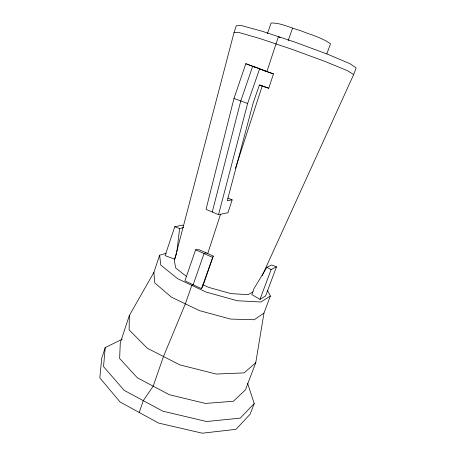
<?xml version="1.0" encoding="UTF-8"?>
<svg xmlns="http://www.w3.org/2000/svg" width="456" height="456" viewBox="0 0 456 456"><rect width="100%" height="100%" fill="white"/><g stroke="black" fill="none" stroke-linecap="round" stroke-linejoin="round"><path stroke-width="0.68" d="M166.155 253.314L159.623 255.229L153.883 272.414L129.322 315.541L129.133 329.893L147.334 348.236L179.886 364.891L216.218 374.051L244.091 372.883L255.759 362.702L263.961 313.095L270.385 296.018L267.586 290.643M122.282 339.196L105.216 347.586L103.54 366.59L124.129 390.325L162.815 411.187L206.631 421.515L240.232 418.135L254.226 403.577L247.648 383.416M176.888 251.604L179.607 228.519L183.739 227.584M232.161 199.87L227.282 200.651L253.177 102.931L259.333 85.215L268.778 88.219L273.463 73.935L245.835 63.703L233.985 98.445L206.038 209.332L218.532 214.685L227.943 212.735L232.161 199.87L227.875 198.075M212.268 212L240.779 100.953L252.744 66.12L266.88 71.626L278.422 36.64L280.161 37.643M262.217 275.646L353.674 74.533L356.164 67.904L349.912 63.669L327.431 54.156L294.667 42.032L262.422 31.333L241.19 25.49L236.282 25.792L234.053 32.456L174.369 260.661L175.685 267.951L186.51 276.524M218.532 214.685L247.619 103.478L259.698 68.554M207.788 253.462L220.544 214.212M235.473 168.27L262.246 85.882L259.663 85.055M105.216 347.586L101.716 358.325L99.835 377.899L120.167 402.072L158.608 423.077L202.304 433.2L235.957 429.341L250.133 414.213L254.226 403.577M129.322 315.541L120.281 342.889L119.637 358.473L137.284 377.756L169.336 394.725L205.417 403.44L233.392 401.257L245.459 389.834L255.759 362.702M183.409 225.811L182.218 225.156L174.773 226.769L165.078 255.634L174.648 259.111L176.723 253M213.231 256.061L203.057 285.587L201.529 288.671L184.891 280.873L195.635 249.763L199.078 249.694L213.231 256.061L201.529 288.671M267.398 33.721L271.092 23.011C281.198 22.754 290.671 28.118 300.333 30.535C310.388 34.798 321.565 37.289 330.486 43.816L326.832 53.836M139.2 412.469L143.281 400.653L153.182 386.169L163.476 356.495L185.358 303.833L191.794 285.342L193.173 284.755L204.054 253.559L206.129 252.869M288.169 40.658L292.615 28.021M259.988 299.353L271.109 269.536L276.518 266.794L271.559 264.993L266.914 267.262L254.129 288.346L251.809 294.616L259.988 299.353L265.614 295.904L276.518 266.794M263.961 313.095L254.237 319.747L230.611 319.08L199.585 310.667L171.319 297.101L154.795 282.931L153.883 272.414M270.385 296.018L260.878 301.98L237.314 300.743L206.163 292.085L177.629 278.696L160.791 265.056L159.623 255.229M253.006 291.897L248.11 294.656L230.93 293.601L208.631 287.365L202.834 284.664M234.053 32.456L238.853 32.467L259.943 38.555L292.079 49.339L324.797 61.36L347.318 70.612L353.674 74.533M260.336 69.335L262.303 70.024M264.263 70.714L273.463 73.935M259.652 84.953L268.778 88.219M174.773 226.769L179.607 228.519M233.985 98.445L247.619 103.478M245.835 63.703L256.386 67.801M195.635 249.763L212.536 257.383M266.914 267.262L271.109 269.536"/></g></svg>
